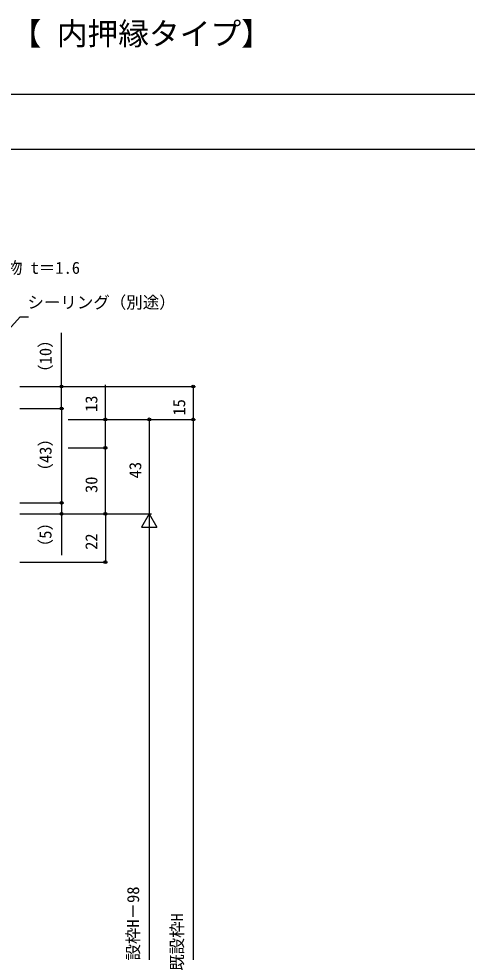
# Model space of a CAD drawing. Units: millimetres, scale not verified. Extents: x -437 to 438, y -554 to 551.
# Drawn here: x -203.8 to 0.6, y 125.6 to 551.1 of the extents above; entities that cross this region are included whole.
import ezdxf
from ezdxf.enums import TextEntityAlignment as Align

# ---------------------------------------------------------------- set-up
doc = ezdxf.new("R2010")
doc.units = ezdxf.units.MM
doc.header["$LTSCALE"] = 4
for name, color, linetype in [('0-1_USER1', 3, 'Continuous'), ('0-7_YKK_D', 6, 'Continuous'), ('0-8_YKK_ZWAK', 7, 'Continuous')]:
    doc.layers.add(name, color=color, linetype=linetype)
doc.styles.add('ＭＳ ゴシック', font='')
doc.styles.get('ＭＳ ゴシック').set_extended_font_data('MS Gothic')

msp = doc.modelspace()

# ---------------------------------------------------------------- linework, layer by layer
at = {"layer": '0-7_YKK_D'}
for p, q in [((-203.295, 383.5), (-183.295, 383.5)), ((-190.107, 383.5), (-123.295, 383.5)), ((-124.295, 383.5), (-124.295, 368.5)), ((-203.295, 373.5), (-183.295, 373.5)), ((-203.295, 373.5), (-183.295, 373.5)), ((-184.295, 373.5), (-184.295, 330.5)), ((-181.295, 368.5), (-123.295, 368.5)), ((-181.295, 368.5), (-143.295, 368.5)), ((-181.295, 368.5), (-123.295, 368.5)), ((-181.295, 368.5), (-163.295, 368.5)), ((-144.295, 368.5), (-144.295, 325.5)), ((-124.295, 368.5), (-124.295, -94.496)), ((-181.295, 355.5), (-163.295, 355.5)), ((-181.295, 355.5), (-163.295, 355.5)), ((-164.295, 325.5), (-164.295, 355.5)), ((-203.295, 330.5), (-183.295, 330.5)), ((-203.295, 330.5), (-183.295, 330.5)), ((-203.295, 325.5), (-143.295, 325.5)), ((-203.295, 325.5), (-163.295, 325.5)), ((-203.295, 325.5), (-183.295, 325.5)), ((-181.295, 325.5), (-143.295, 325.5)), ((-181.295, 325.5), (-163.295, 325.5)), ((-164.295, 325.5), (-164.295, 303.5)), ((-144.295, 325.5), (-147.795, 319.438)), ((-144.295, 325.5), (-140.795, 319.438)), ((-144.295, 325.5), (-144.295, 313.376)), ((-147.795, 319.438), (-140.795, 319.438)), ((-144.295, 318.5), (-144.295, -32.496)), ((-203.295, 303.5), (-163.295, 303.5))]:
    msp.add_line(p, q, dxfattribs=at)
for points in [[(-234.168, 380.758), (-232.462, 382.653), (-203.085, 415.279), (-199.285, 415.279)], [(-184.295, 373.5), (-184.295, 383.5), (-184.295, 407.905)], [(-164.295, 355.5), (-164.295, 368.5), (-164.295, 384.255)], [(-184.295, 330.5), (-184.295, 325.5), (-184.295, 306.549)]]:
    msp.add_lwpolyline(points, dxfattribs=at)
for centre in [(-184.295, 383.5), (-124.295, 383.5), (-184.295, 373.5), (-184.295, 373.5), (-164.295, 368.5), (-144.295, 368.5), (-124.295, 368.5), (-124.295, 368.5), (-164.295, 355.5), (-164.295, 355.5), (-184.295, 330.5), (-184.295, 330.5), (-184.295, 325.5), (-164.295, 325.5), (-164.295, 325.5), (-164.295, 303.5)]:
    msp.add_circle(centre, 0.637, dxfattribs=at)
at = {"layer": '0-8_YKK_ZWAK'}
for p, q in [((438.2, 516.5), (-436.8, 516.5)), ((438.2, 491.5), (-436.8, 491.5))]:
    msp.add_line(p, q, dxfattribs=at)

# ---------------------------------------------------------------- texts
at = {"layer": '0-1_USER1', "style": 'ＭＳ ゴシック'}
msp.add_text('BGE31 カバー工法（躯体固定）FIX窓【 内押縁タイプ】\u3000', height=10.26, dxfattribs=at).set_placement((-438.149, 536.04), align=Align.BOTTOM_LEFT)
at = {"layer": '0-7_YKK_D', "style": 'ＭＳ ゴシック'}
for s, p in [('St曲物 t＝1.6', (-224.545, 433.177)), ('シーリング（別途）', (-199.796, 417.424))]:
    msp.add_text(s, height=5.499, dxfattribs=at).set_placement(p, align=Align.BOTTOM_LEFT)
for s, p in [('（10）', (-187.189, 386.09)), ('13', (-166.295, 371.899)), ('15', (-126.295, 370.247)), ('（43）', (-187.189, 341.112)), ('43', (-146.295, 341.631)), ('30', (-166.295, 334.96)), ('（5）', (-187.189, 306.589)), ('22', (-166.295, 309.045)), ('H＝既設枠H－98', (-147.275, 103.158)), ('既設枠H', (-127.275, 117.208))]:
    msp.add_text(s, height=5.499, rotation=90, dxfattribs=at).set_placement(p, align=Align.BOTTOM_LEFT)

doc.saveas('drawing.dxf')
